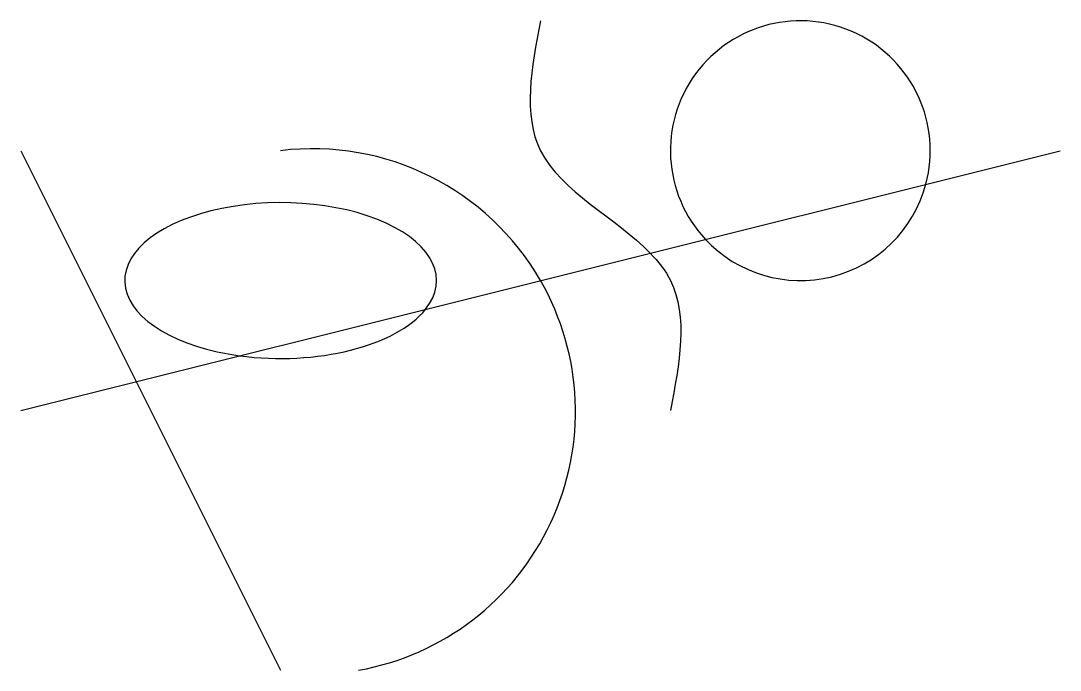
# Model space of a CAD drawing. Header units: millimetres. Extents: x 0 to 40, y 0 to 25.
import ezdxf

# ---------------------------------------------------------------- set-up
doc = ezdxf.new("R2010")
doc.units = ezdxf.units.MM
doc.layers.get('0').update_dxf_attribs({"lineweight": 25})

msp = doc.modelspace()

# ---------------------------------------------------------------- linework, layer by layer
for p, q in [((0, 10), (40, 20)), ((0, 20), (4.444, 11.111)), ((4.444, 11.111), (10, 0))]:
    msp.add_line(p, q)
for centre, radius, start, end in [((30, 20), 5, 345.0191, 223.0534), ((11.23, 9.959), 10.116, 29.8873, 96.9826), ((30, 20), 5, 223.0534, 345.0191), ((11.23, 9.959), 10.116, 280.0789, 29.8873)]:
    msp.add_arc(centre, radius, start, end)
for start_param, end_param in [(2.764172, 7.587902), (1.304716, 2.764172)]:
    msp.add_ellipse((10, 15), major_axis=(-6, 0), ratio=0.5, start_param=start_param, end_param=end_param)
for points, knots in [([(20, 25), (19.655, 23.19), (18.917, 19.32), (22.915, 17.412), (24.224, 16.056)], [0, 0, 0, 0, 5, 10.693689, 10.693689, 10.693689, 10.693689]), ([(24.224, 16.056), (24.541, 15.728), (25.785, 14.118), (25.345, 11.81), (25, 10)], [10.693689, 10.693689, 10.693689, 10.693689, 12.071068, 17.071068, 17.071068, 17.071068, 17.071068])]:
    msp.add_open_spline(points, degree=3, knots=knots)

doc.saveas('drawing.dxf')
